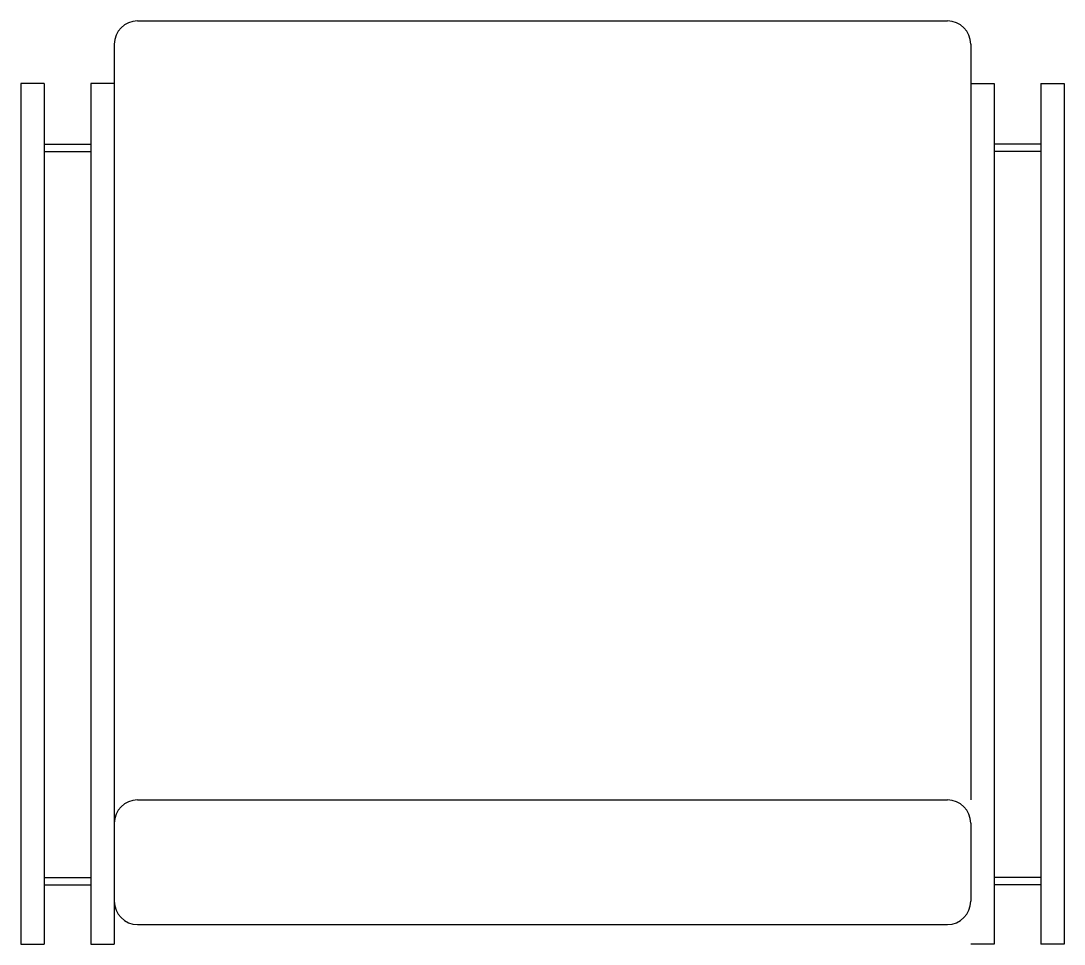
# Model space of a CAD drawing. Extents: x 1294 to 1964, y 5 to 598.
import ezdxf

# ---------------------------------------------------------------- set-up
doc = ezdxf.new("R2010")
doc.units = 0
doc.layers.get('0').update_dxf_attribs({"linetype": 'CONTINUOUS'})

# ---------------------------------------------------------------- blocks, each defined once
blk = doc.blocks.new('CHAIR3')
for p, q in [((-260, 580), (260, 580)), ((-275, 565), (-275, -12.591963)), ((275, 565), (275, 80)), ((-335, 539.764476), (-335, -12.591963)), ((-320, 539.764476), (-335, 539.764476)), ((-320, 539.764476), (-320, -12.591963)), ((-290, 539.764476), (-290, -12.591963)), ((-275, 539.764476), (-290, 539.764476)), ((275, 539.764476), (290, 539.764476)), ((290, 539.764476), (290, -12.591963)), ((320, 539.764476), (320, -12.591963)), ((320, 539.764476), (335, 539.764476)), ((335, 539.764476), (335, -12.591963)), ((-320, 500.905902), (-290, 500.905902)), ((-320, 496.065389), (-290, 496.065389)), ((320, 500.905902), (290, 500.905902)), ((320, 496.065389), (290, 496.065389)), ((-260, 80), (260, 80)), ((-275, 65), (-275, 15)), ((275, 65), (275, 15)), ((275, 65), (275, 15)), ((-320, 30.24855), (-290, 30.24855)), ((320, 30.24855), (290, 30.24855)), ((-320, 25.408037), (-290, 25.408037)), ((320, 25.408037), (290, 25.408037)), ((-260, 0), (260, 0)), ((-335, -12.591963), (-320, -12.591963)), ((-290, -12.591963), (-275, -12.591963)), ((290, -12.591963), (275, -12.591963)), ((335, -12.591963), (320, -12.591963))]:
    blk.add_line(p, q)
for centre, start, end in [((-260, 565), 90, 180), ((260, 565), 0, 90), ((-260, 65), 90, 180), ((260, 65), 0, 90), ((260, 65), 0, 90), ((-260, 15), 180, 270), ((260, 15), 270, 0), ((260, 15), 270, 0)]:
    blk.add_arc(centre, 15, start, end)

msp = doc.modelspace()

# ---------------------------------------------------------------- block references
msp.add_blockref('CHAIR3', (1629.069217, 17.889068))

doc.saveas('drawing.dxf')
